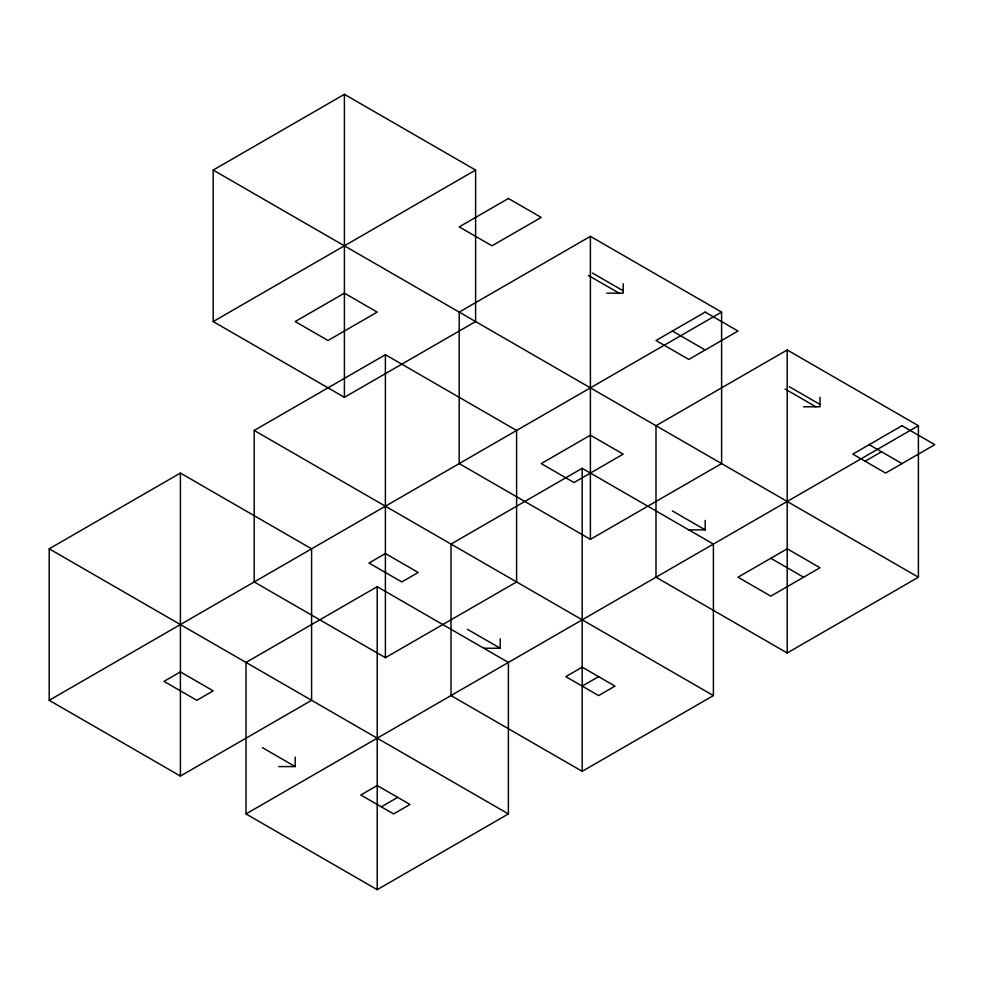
<?xml version="1.0" encoding="UTF-8"?>
<svg xmlns="http://www.w3.org/2000/svg" width="984" height="984" viewBox="0 0 984 984"><rect width="100%" height="100%" fill="white"/><g stroke="black" fill="none" stroke-linecap="round" stroke-linejoin="round"><path stroke-width="1.48" d="M213.196 170.072L344.4 94.329L475.604 170.072L475.604 321.571L344.4 397.315L213.196 321.571L213.196 170.072L918.404 577.214L918.404 425.715L787.2 349.972L655.996 425.715L655.996 577.214L787.2 652.97L918.404 577.214M213.196 321.571L475.604 170.072M49.2 548.814L180.404 473.058L311.596 548.814L311.596 700.313L180.404 776.056L49.2 700.313L49.2 548.814L508.396 813.928L508.396 662.429L377.204 586.685L246 662.429L246 813.928L377.204 889.671L508.396 813.928M254.204 430.451L385.396 354.707L516.6 430.451L516.6 581.95L385.396 657.693L254.204 581.95L254.204 430.451L713.4 695.577L713.4 544.078L582.196 468.322L451.004 544.078L451.004 695.577L582.196 771.321L713.4 695.577M590.4 236.357L459.196 312.1L459.196 463.599L590.4 539.343L721.604 463.599L721.604 312.1L590.4 236.357L590.4 539.343M49.2 700.313L721.604 312.1M246 813.928L918.404 425.715M865.096 461.225L881.504 451.754M582.196 686.106L598.604 676.635M381.3 806.831L397.696 797.36M606.796 293.158L623.204 293.158L623.204 283.7M803.596 406.786L820.004 406.786L820.004 397.315M688.8 529.872L705.196 529.872L705.196 520.401M483.796 648.235L500.204 648.235L500.204 638.764M278.804 766.585L295.2 766.585L295.2 757.114M592.454 273.048L623.204 290.797M789.254 386.663L820.004 404.424M588.346 275.409L619.096 293.158M785.146 389.037L815.896 406.786M672.404 331.042L705.196 349.972M869.204 444.657L901.996 463.599M770.804 558.285L803.596 577.214M672.404 510.942L705.196 529.872M467.4 629.293L500.204 648.235M262.396 747.643L295.2 766.585M787.2 349.972L787.2 652.97M582.196 468.322L582.196 771.321M385.396 354.707L385.396 657.693M377.204 586.685L377.204 889.671M344.4 94.329L344.4 397.315M180.404 473.058L180.404 776.056M344.4 293.158L295.2 321.571L328.004 340.501L377.204 312.1L344.4 293.158M508.396 198.485L459.196 226.886L492 245.815L541.2 217.415L508.396 198.485M705.196 312.1L655.996 340.501L688.8 359.443L738 331.042L705.196 312.1M180.404 671.9L163.996 681.371L196.8 700.313L213.196 690.842L180.404 671.9M385.396 553.549L369 563.02L401.804 581.95L418.2 572.479L385.396 553.549M590.4 435.186L541.2 463.599L574.004 482.529L623.204 454.128L590.4 435.186M901.996 425.728L852.796 454.128L885.6 473.07L934.8 444.657L901.996 425.728M377.204 785.527L360.796 794.986L393.6 813.928L409.996 804.457L377.204 785.527M582.196 667.164L565.8 676.635L598.604 695.577L615 686.106L582.196 667.164M787.2 548.814L738 577.214L770.804 596.156L820.004 567.743L787.2 548.814"/></g></svg>
